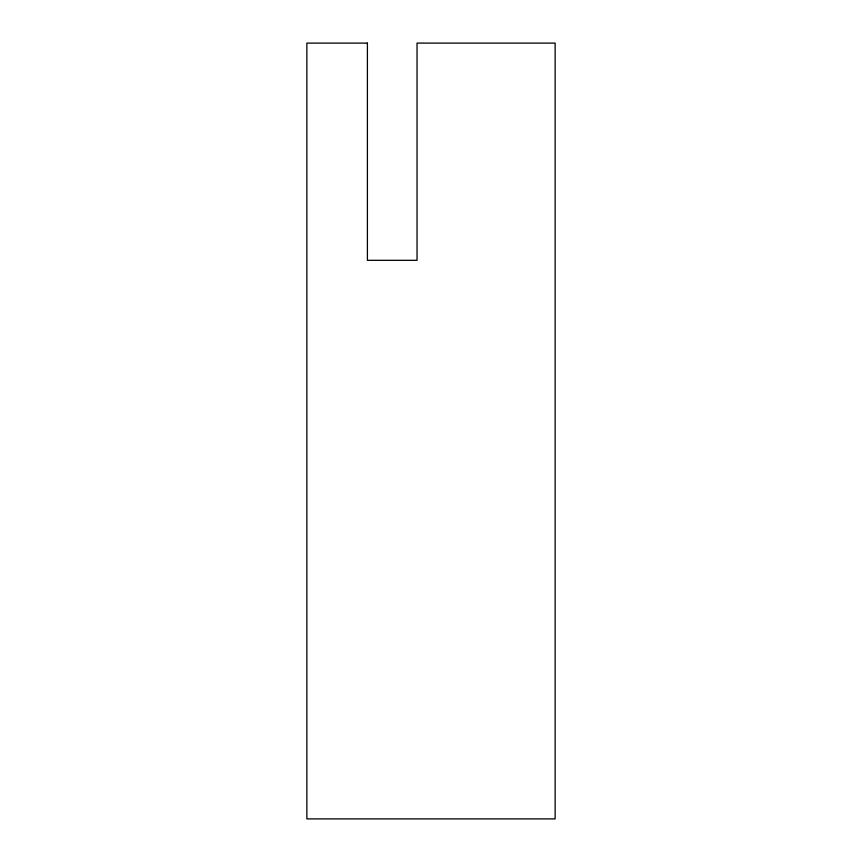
<?xml version="1.0" encoding="UTF-8"?>
<svg xmlns="http://www.w3.org/2000/svg" width="862" height="862" viewBox="0 0 862 862"><rect width="100%" height="100%" fill="white"/><g stroke="black" fill="none" stroke-linecap="round" stroke-linejoin="round"><path stroke-width="1.29" d="M367.406 43.1L306.872 43.1L306.872 818.9L555.128 818.9L555.128 43.1L417.036 43.1L417.036 260.324L367.406 260.324L367.406 43.1"/></g></svg>
